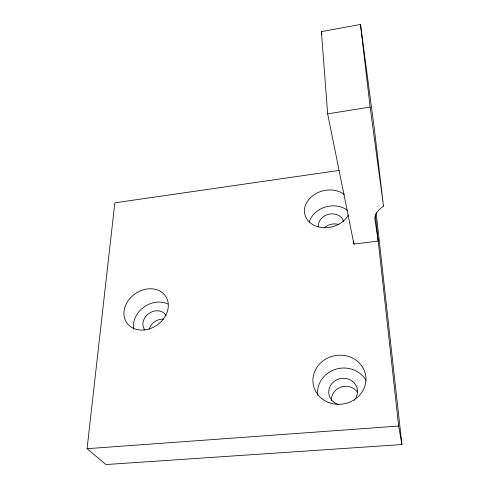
<?xml version="1.0" encoding="UTF-8"?>
<svg xmlns="http://www.w3.org/2000/svg" width="489" height="489" viewBox="0 0 489 489"><rect width="100%" height="100%" fill="white"/><g stroke="black" fill="none" stroke-linecap="round" stroke-linejoin="round"><path stroke-width="0.73" d="M376.139 212.629L401.934 444.55L105.924 464.55L87.066 448.694L114.842 202.831L338.999 170.435M383.474 206.052C379.495 209.298 374.348 213.4 374.849 219.121L378.229 241.071L353.95 244.072L327.667 113.876L321.395 31.632L360.491 24.45L374.311 128.528L383.474 206.052L370.124 107.054L360.491 24.45M327.667 113.876L370.124 107.054M87.066 448.694L398.639 426.053L401.934 444.55M321.395 31.632L321.958 34.627M375.295 214.494L398.639 426.053M353.681 241.053L353.95 244.072M149.121 329.403A12.561 10.434 -35.2 0 1 163.467 319.121M324.195 228.033A12.451 10.147 -13.4 0 1 338.577 224.451M331.463 400.509A14.126 13.209 -7.7 0 1 341.273 386.964A14.126 13.209 -7.7 0 1 357.526 392.312M133.717 329.146A22.867 18.826 -35 0 1 143.717 307.251A22.867 18.826 -35 0 1 167.813 304.06M145.025 330.124A12.8 10.538 -35 0 1 149.023 313.382A12.8 10.538 -35 0 1 166.022 315.668M309.335 221.933A22.659 18.301 -13.7 0 1 325.356 207.043A22.659 18.301 -13.7 0 1 347.483 210.404M348.309 215.068A23.319 18.564 -14.1 0 1 315.075 225.771A23.319 18.564 -14.1 0 1 309.726 198.448A23.319 18.564 -14.1 0 1 344.28 194.506M318.614 226.694A12.69 10.245 -13.7 0 1 329.195 214.158A12.69 10.245 -13.7 0 1 343.467 221.603M317.703 395.155A25.758 23.955 -8.9 0 1 335.705 369.238A25.758 23.955 -8.9 0 1 365.986 380.295M338.632 404.592A14.425 13.411 -8.9 0 1 330.154 386.169A14.425 13.411 -8.9 0 1 351.041 380.35A14.425 13.411 -8.9 0 1 354.005 400.314M143.876 329.953A23.539 19.114 -34.6 0 0 166.394 297.489A23.539 19.114 -34.6 0 0 128.124 300.759A23.539 19.114 -34.6 0 0 143.876 329.953M328.125 402.282A26.608 24.511 -10.4 0 0 365.894 377.007A26.608 24.511 -10.4 0 0 324.323 359.965A26.608 24.511 -10.4 0 0 328.125 402.282"/></g></svg>
